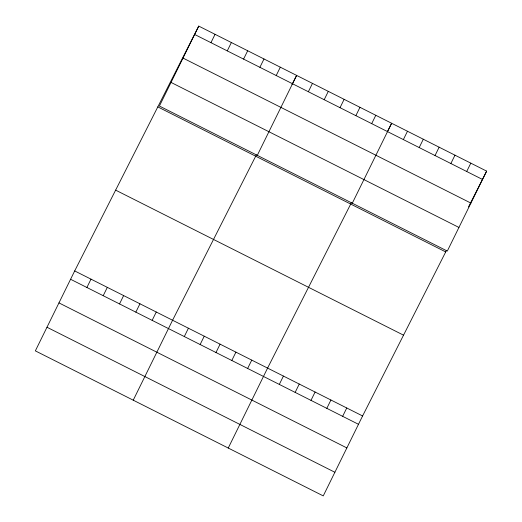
<?xml version="1.0" encoding="UTF-8"?>
<svg xmlns="http://www.w3.org/2000/svg" width="522" height="522" viewBox="0 0 522 522"><rect width="100%" height="100%" fill="white"/><g stroke="black" fill="none" stroke-linecap="round" stroke-linejoin="round"><path stroke-width="0.78" d="M198.745 26.1L159.406 106.044L447.308 251.075L486.648 171.131L198.745 26.1L74.692 270.925L35.352 350.869L323.255 495.9L362.594 415.956L446.421 250.521M86.9 287.485L91.004 279.146M210.953 42.66L215.057 34.322M103.212 295.706L107.323 287.361M227.266 50.882L231.37 42.536M119.531 303.921L123.636 295.582M243.578 59.097L247.689 50.758M135.844 312.143L139.948 303.797M259.897 67.318L264.002 58.973M152.156 320.364L156.261 312.019M276.21 75.533L280.314 67.194M133.24 400.178L172.58 320.234L256.406 154.799M257.294 155.354L296.627 75.409L292 84.544M184.305 336.559L188.416 328.214M308.358 91.728L312.463 83.389M200.141 344.533L204.246 336.188M324.195 99.709L328.299 91.363M215.977 352.513L220.082 344.168M340.031 107.682L344.135 99.343M231.814 360.487L235.918 352.141M355.86 115.662L359.971 107.317M247.643 368.46L251.754 360.121M371.697 123.636L375.801 115.297M228.251 448.039L267.584 368.095L351.41 202.66M352.298 203.215L391.637 123.27L387.363 131.701M279.316 384.414L283.42 376.075M403.369 139.589L407.473 131.25M295.152 392.394L299.256 384.048M419.199 147.569L423.309 139.224M310.988 400.367L315.092 392.029M435.035 155.543L439.139 147.197M326.818 408.348L330.928 400.002M450.871 163.523L454.975 155.178M342.654 416.321L346.758 407.982M466.707 171.497L470.811 163.151M468.495 206.96L470.27 203.45M470.629 202.745L478.1 187.992M478.459 187.287L486.648 171.131M194.634 34.445L482.543 179.477M183.013 58.072L470.916 203.104M171.033 82.417L458.936 227.448M157.807 106.893L445.71 251.924M115.63 190.132L403.532 335.163M74.692 270.925L362.594 415.956M70.587 279.27L358.49 424.301M58.96 302.897L346.862 447.928M46.98 327.242L334.883 472.273"/></g></svg>
